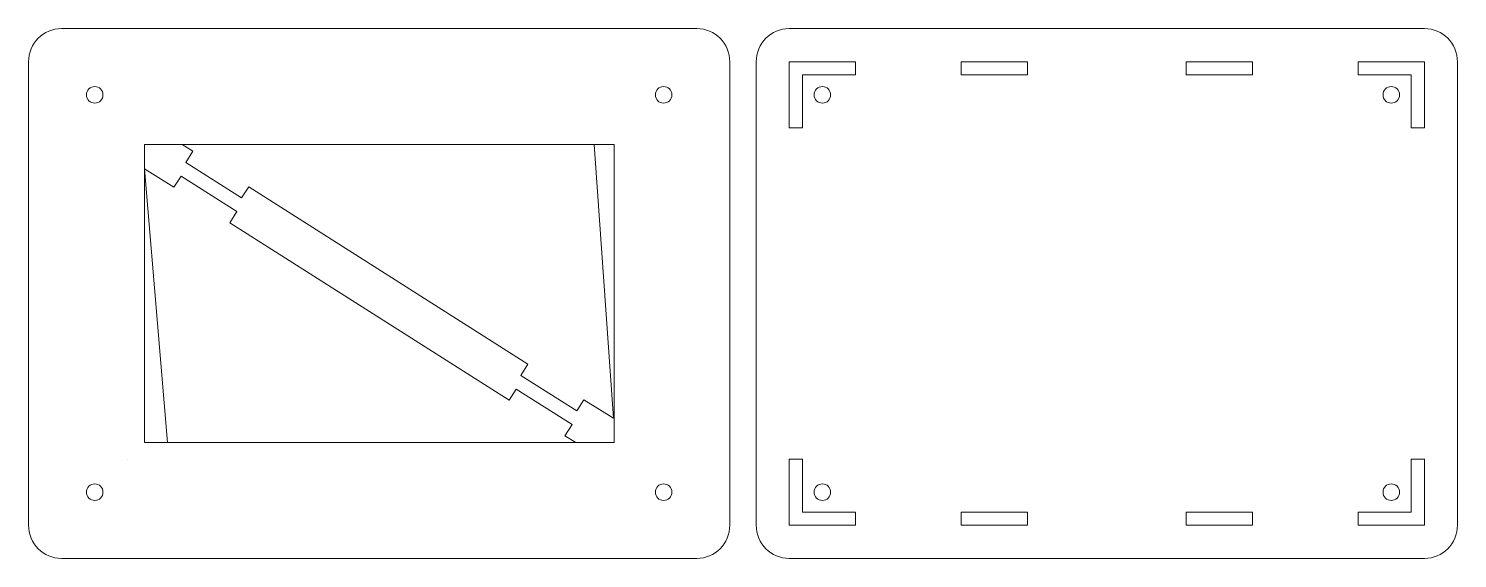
# Model space of a CAD drawing. Header units: millimetres. Extents: x -30 to 402, y -30 to 130.
import ezdxf

# ---------------------------------------------------------------- set-up
doc = ezdxf.new("R2010")
doc.units = ezdxf.units.MM
doc.layers.get('0').update_dxf_attribs({"linetype": 'CONTINUOUS', "lineweight": 0})

msp = doc.modelspace()

# ---------------------------------------------------------------- linework, layer by layer
for p, q in [((-20, 130), (172, 130)), ((200, 130), (392, 130)), ((-30, -20), (-30, 120)), ((182, 120), (182, -20)), ((190, -20), (190, 120)), ((200, 100), (200, 120)), ((200, 120), (220, 120)), ((220, 120), (220, 116)), ((252, 120), (272, 120)), ((252, 120), (252, 116)), ((272, 120), (272, 116)), ((320, 116), (320, 120)), ((320, 120), (340, 120)), ((340, 120), (340, 116)), ((372, 116), (372, 120)), ((372, 120), (392, 120)), ((388, 120), (392, 120)), ((392, 120), (392, 100)), ((402, 120), (402, -20)), ((220, 116), (204, 116)), ((204, 116), (204, 100)), ((272, 116), (252, 116)), ((340, 116), (320, 116)), ((388, 116), (372, 116)), ((388, 100), (388, 116)), ((204, 100), (200, 100)), ((392, 100), (388, 100)), ((5, 95), (5, 5)), ((147, 95), (5, 95)), ((19.66, 92.94), (16.41, 95)), ((19.66, 92.94), (17.52, 89.56)), ((146.82, 12.35), (141, 95)), ((147, 5), (147, 95)), ((5, 87.65), (13.95, 82.07)), ((5, 87.65), (12, 5)), ((17.52, 89.56), (34.41, 78.85)), ((13.95, 82.07), (16.09, 85.45)), ((16.09, 85.45), (32.98, 74.73)), ((36.55, 82.22), (34.41, 78.85)), ((36.55, 82.22), (120.98, 28.64)), ((32.98, 74.73), (30.84, 71.36)), ((115.27, 17.77), (30.84, 71.36)), ((118.84, 25.26), (120.98, 28.64)), ((135.73, 14.55), (118.84, 25.26)), ((115.27, 17.77), (117.41, 21.15)), ((134.3, 10.43), (117.41, 21.15)), ((137.87, 17.93), (135.73, 14.55)), ((146.82, 12.35), (137.87, 17.93)), ((132.16, 7.06), (134.3, 10.43)), ((5, 5), (147, 5)), ((132.16, 7.06), (135.41, 5)), ((0, 0), (0, 0)), ((0, 0), (0, 0)), ((200, -20), (200, 0)), ((200, 0), (204, 0)), ((204, 0), (204, -16)), ((388, 0), (392, 0)), ((388, -16), (388, 0)), ((392, 0), (392, -20)), ((204, -16), (220, -16)), ((220, -16), (220, -20)), ((252, -16), (272, -16)), ((252, -16), (252, -20)), ((272, -16), (272, -20)), ((320, -20), (320, -16)), ((320, -16), (340, -16)), ((340, -16), (340, -20)), ((372, -20), (372, -16)), ((372, -16), (388, -16)), ((220, -20), (200, -20)), ((272, -20), (252, -20)), ((340, -20), (320, -20)), ((392, -20), (372, -20)), ((392, -20), (388, -20)), ((172, -30), (-20, -30)), ((392, -30), (200, -30))]:
    msp.add_line(p, q)
for centre in [(-10, 110), (162, 110), (210, 110), (382, 110), (-10, -10), (162, -10), (210, -10), (382, -10)]:
    msp.add_circle(centre, 2.5)
for centre, start, end in [((-20, 120), 90, 180), ((172, 120), 0, 90), ((200, 120), 90, 180), ((392, 120), 0, 90), ((-20, -20), 180, 270), ((172, -20), 270, 0), ((200, -20), 180, 270), ((392, -20), 270, 0)]:
    msp.add_arc(centre, 10, start, end)

doc.saveas('drawing.dxf')
